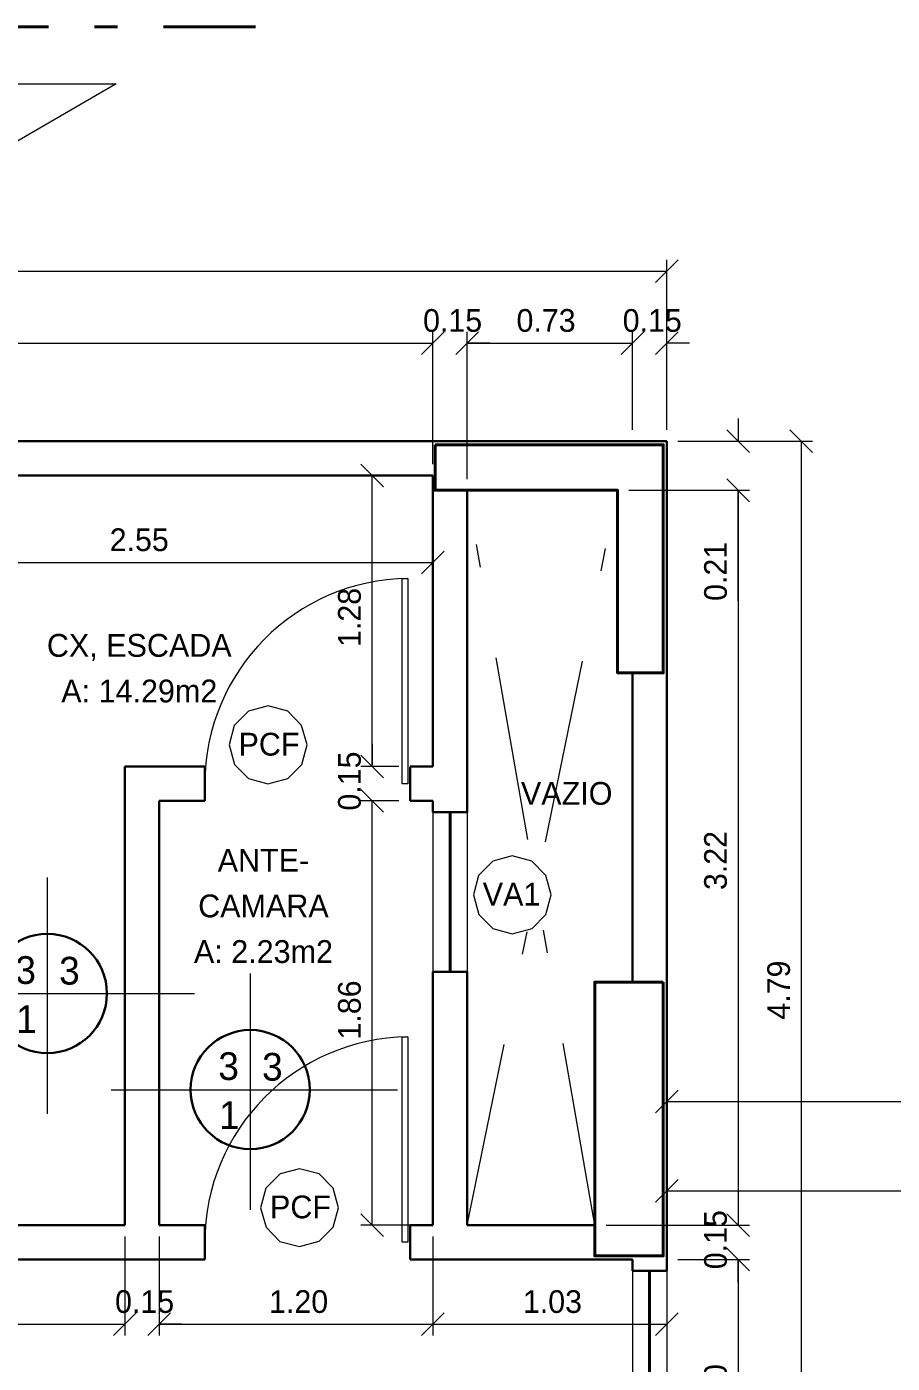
# Model space of a CAD drawing. Header units: metres. Extents: x 2.9 to 62.3, y 8 to 50.1.
# Drawn here: x 30.92 to 34.71, y 22.68 to 28.54 of the extents above; entities that cross this region are included whole.
import ezdxf
from ezdxf.enums import TextEntityAlignment as Align

# ---------------------------------------------------------------- set-up
doc = ezdxf.new("R2010")
doc.units = ezdxf.units.M
doc.header["$MEASUREMENT"] = 0
doc.linetypes.add('DGN Style 2', pattern=[1.009767, 0.60586, -0.403907])
doc.linetypes.add('DGN Style 4', pattern=[1.616637, 0.807814, -0.403907, 0.00101, -0.403907])
doc.layers.get('Defpoints').update_dxf_attribs({"lineweight": 0})
for name, color, linetype, lineweight in [('00-EDIFICACOES TÉRREO', 7, 'Continuous', 0), ('34 - Mobiliário', 7, 'Continuous', 0), ('CORNIJAS_VAR NA PLANTA PTIPO 1', 7, 'Continuous', 0), ('Cotas', 13, 'Continuous', 0), ('Level 11-1', 7, 'Continuous', 0), ('Level 12', 7, 'Continuous', 0), ('Level 24-1', 7, 'Continuous', 0), ('Level 3', 7, 'Continuous', 0), ('Level 45', 7, 'Continuous', 0)]:
    doc.layers.add(name, color=color, linetype=linetype, lineweight=lineweight)
doc.styles.add('Style-INTL_ENGINEERING', font='INTL_ENGINEERING.shx')
doc.dimstyles.get("Standard").update_dxf_attribs({"dimtxt": 0.18, "dimasz": 0.18, "dimexe": 0.18, "dimexo": 0.0625, "dimgap": 0.09, "dimtad": 0, "dimtih": 1, "dimtoh": 1, "dimdec": 4, "dimzin": 1, "dimdsep": 46, "dimtxsty": 'Standard', "dimcen": 0, "dimadec": 0, "dimazin": 0, "dimtfac": 1, "dimtdec": 4, "dimtofl": 0, "dimtmove": 0, "dimatfit": 3, "dimfxl": 0, "dimtolj": 1, "dimtzin": 1, "dimarcsym": 0})

# ---------------------------------------------------------------- blocks, each defined once
blk = doc.blocks.new('*U72')
at = {"layer": '34 - Mobiliário', "color": 7, "linetype": 'Continuous', "lineweight": 40}
blk.add_line((0, 0.55), (0, -0.55), dxfattribs=at)
at = {"layer": 'CORNIJAS_VAR NA PLANTA PTIPO 1', "color": 7, "linetype": 'Continuous', "lineweight": 30}
for p, q in [((-0.075, 0.55), (0.075, 0.55)), ((-0.075, -0.55), (0.075, -0.55))]:
    blk.add_line(p, q, dxfattribs=at)
at = {"layer": 'CORNIJAS_VAR NA PLANTA PTIPO 1', "color": 7, "linetype": 'Continuous', "lineweight": 0}
for p, q in [((-0.075, 0.55), (-0.075, -0.55)), ((0.075, 0.55), (0.075, -0.55))]:
    blk.add_line(p, q, dxfattribs=at)
blk = doc.blocks.new('_Oblique')
at = {"color": 0, "linetype": 'ByBlock', "lineweight": -2}
blk.add_line((0.5, 0.5), (-0.5, -0.5), dxfattribs=at)
blk = doc.blocks.new('*D226')
at = {"layer": 'Cotas', "color": 2, "linetype": 'Continuous', "lineweight": 0}
for p, q in [((27.2738, 26.7741), (27.2738, 27.5197)), ((33.7253, 26.7741), (33.7253, 27.5197)), ((27.2738, 27.4702), (33.7253, 27.4702))]:
    blk.add_line(p, q, dxfattribs=at)
at = {"layer": 'Defpoints'}
for p in [(30.4995, 27.4702), (33.7253, 27.4702), (27.2738, 26.7246), (33.7253, 26.7246)]:
    blk.add_point(p, dxfattribs=at)
at = {"layer": 'Cotas', "color": 2, "linetype": 'Continuous', "lineweight": 0, "xscale": 0.0995, "yscale": 0.0995, "zscale": 0.0995, "rotation": 180}
blk.add_blockref('_Oblique', (27.2738, 27.4702), dxfattribs=at)
at = {"layer": 'Cotas', "color": 2, "linetype": 'Continuous', "lineweight": 0, "xscale": 0.0995, "yscale": 0.0995, "zscale": 0.0995}
blk.add_blockref('_Oblique', (33.7253, 27.4702), dxfattribs=at)
at = {"layer": 'Cotas', "color": 2, "linetype": 'Continuous', "lineweight": 0, "style": 'Style-INTL_ENGINEERING'}
blk.add_text('6.45', height=0.0995, dxfattribs=at).set_placement((30.355, 27.5694), align=Align.MIDDLE_LEFT)
blk = doc.blocks.new('*D368')
at = {"layer": 'Cotas', "color": 2, "linetype": 'Continuous', "lineweight": 0}
for p, q in [((27.4238, 26.7741), (27.4238, 27.2044)), ((32.7002, 26.6241), (32.7002, 27.2044)), ((27.4238, 27.1549), (32.7002, 27.1549))]:
    blk.add_line(p, q, dxfattribs=at)
at = {"layer": 'Defpoints'}
for p in [(30.062, 27.1549), (32.7002, 27.1549), (27.4238, 26.7246), (32.7002, 26.5746)]:
    blk.add_point(p, dxfattribs=at)
at = {"layer": 'Cotas', "color": 2, "linetype": 'Continuous', "lineweight": 0, "xscale": 0.0995, "yscale": 0.0995, "zscale": 0.0995, "rotation": 180}
blk.add_blockref('_Oblique', (27.4238, 27.1549), dxfattribs=at)
at = {"layer": 'Cotas', "color": 2, "linetype": 'Continuous', "lineweight": 0, "xscale": 0.0995, "yscale": 0.0995, "zscale": 0.0995}
blk.add_blockref('_Oblique', (32.7002, 27.1549), dxfattribs=at)
at = {"layer": 'Cotas', "color": 2, "linetype": 'Continuous', "lineweight": 0, "style": 'Style-INTL_ENGINEERING'}
blk.add_text('5.28', height=0.0995, dxfattribs=at).set_placement((29.9203, 27.2541), align=Align.MIDDLE_LEFT)
blk = doc.blocks.new('*D369')
at = {"layer": 'Cotas', "color": 2, "linetype": 'Continuous', "lineweight": 0}
for p, q in [((32.7002, 26.6241), (32.7002, 27.2044)), ((32.8503, 26.5591), (32.8503, 27.2044)), ((32.6007, 27.1549), (32.7002, 27.1549)), ((32.9498, 27.1549), (32.8503, 27.1549))]:
    blk.add_line(p, q, dxfattribs=at)
at = {"layer": 'Defpoints'}
for p in [(32.7752, 27.1549), (32.8503, 27.1549), (32.7002, 26.5746), (32.8503, 26.5096)]:
    blk.add_point(p, dxfattribs=at)
at = {"layer": 'Cotas', "color": 2, "linetype": 'Continuous', "lineweight": 0, "xscale": 0.0995, "yscale": 0.0995, "zscale": 0.0995}
blk.add_blockref('_Oblique', (32.7002, 27.1549), dxfattribs=at)
at = {"layer": 'Cotas', "color": 2, "linetype": 'Continuous', "lineweight": 0, "xscale": 0.0995, "yscale": 0.0995, "zscale": 0.0995, "rotation": 180}
blk.add_blockref('_Oblique', (32.8503, 27.1549), dxfattribs=at)
at = {"layer": 'Cotas', "color": 2, "linetype": 'Continuous', "lineweight": 0, "style": 'Style-INTL_ENGINEERING'}
blk.add_text('0.15', height=0.0995, dxfattribs=at).set_placement((32.6572, 27.2541), align=Align.MIDDLE_LEFT)
blk = doc.blocks.new('*D370')
at = {"layer": 'Cotas', "color": 2, "linetype": 'Continuous', "lineweight": 0}
for p, q in [((32.8503, 26.5591), (32.8503, 27.2044)), ((33.5753, 26.7741), (33.5753, 27.2044)), ((32.8503, 27.1549), (33.5753, 27.1549))]:
    blk.add_line(p, q, dxfattribs=at)
at = {"layer": 'Defpoints'}
for p in [(33.2128, 27.1549), (33.5753, 27.1549), (33.5753, 26.7246), (32.8503, 26.5096)]:
    blk.add_point(p, dxfattribs=at)
at = {"layer": 'Cotas', "color": 2, "linetype": 'Continuous', "lineweight": 0, "xscale": 0.0995, "yscale": 0.0995, "zscale": 0.0995, "rotation": 180}
blk.add_blockref('_Oblique', (32.8503, 27.1549), dxfattribs=at)
at = {"layer": 'Cotas', "color": 2, "linetype": 'Continuous', "lineweight": 0, "xscale": 0.0995, "yscale": 0.0995, "zscale": 0.0995}
blk.add_blockref('_Oblique', (33.5753, 27.1549), dxfattribs=at)
at = {"layer": 'Cotas', "color": 2, "linetype": 'Continuous', "lineweight": 0, "style": 'Style-INTL_ENGINEERING'}
blk.add_text('0.73', height=0.0995, dxfattribs=at).set_placement((33.0667, 27.2541), align=Align.MIDDLE_LEFT)
blk = doc.blocks.new('*D371')
at = {"layer": 'Cotas', "color": 2, "linetype": 'Continuous', "lineweight": 0}
for p, q in [((33.5753, 26.7741), (33.5753, 27.2044)), ((33.7253, 26.7741), (33.7253, 27.2044)), ((33.4758, 27.1549), (33.5753, 27.1549)), ((33.8248, 27.1549), (33.7253, 27.1549))]:
    blk.add_line(p, q, dxfattribs=at)
at = {"layer": 'Defpoints'}
for p in [(33.6502, 27.1549), (33.7253, 27.1549), (33.5753, 26.7246), (33.7253, 26.7246)]:
    blk.add_point(p, dxfattribs=at)
at = {"layer": 'Cotas', "color": 2, "linetype": 'Continuous', "lineweight": 0, "xscale": 0.0995, "yscale": 0.0995, "zscale": 0.0995}
blk.add_blockref('_Oblique', (33.5753, 27.1549), dxfattribs=at)
at = {"layer": 'Cotas', "color": 2, "linetype": 'Continuous', "lineweight": 0, "xscale": 0.0995, "yscale": 0.0995, "zscale": 0.0995, "rotation": 180}
blk.add_blockref('_Oblique', (33.7253, 27.1549), dxfattribs=at)
at = {"layer": 'Cotas', "color": 2, "linetype": 'Continuous', "lineweight": 0, "style": 'Style-INTL_ENGINEERING'}
blk.add_text('0.15', height=0.0995, dxfattribs=at).set_placement((33.5322, 27.2541), align=Align.MIDDLE_LEFT)
blk = doc.blocks.new('*D228')
at = {"layer": 'Cotas', "color": 2, "linetype": 'Continuous', "lineweight": 0}
for p, q in [((33.7736, 26.7246), (34.3642, 26.7246)), ((34.3147, 26.7246), (34.3147, 21.9391)), ((33.7748, 21.9391), (34.3642, 21.9391))]:
    blk.add_line(p, q, dxfattribs=at)
at = {"layer": 'Defpoints'}
for p in [(33.7241, 26.7246), (34.3147, 24.3318), (33.7253, 21.9391), (34.3147, 21.9391)]:
    blk.add_point(p, dxfattribs=at)
at = {"layer": 'Cotas', "color": 2, "linetype": 'Continuous', "lineweight": 0, "xscale": 0.0995, "yscale": 0.0995, "zscale": 0.0995}
for p, rotation in [((34.3147, 26.7246), 90), ((34.3147, 21.9391), 270)]:
    blk.add_blockref('_Oblique', p, dxfattribs=dict(at, rotation=rotation))
at = {"layer": 'Cotas', "color": 2, "linetype": 'Continuous', "lineweight": 0, "style": 'Style-INTL_ENGINEERING'}
blk.add_text('4.79', height=0.0995, rotation=90, dxfattribs=at).set_placement((34.2155, 24.1897), align=Align.MIDDLE_LEFT)
blk = doc.blocks.new('*D372')
at = {"layer": 'Cotas', "color": 2, "linetype": 'Continuous', "lineweight": 0}
for p, q in [((33.559, 26.5096), (34.0875, 26.5096)), ((34.038, 26.5096), (34.038, 23.289)), ((33.459, 23.289), (34.0875, 23.289))]:
    blk.add_line(p, q, dxfattribs=at)
at = {"layer": 'Defpoints'}
for p in [(33.5095, 26.5096), (34.038, 24.8993), (33.4095, 23.289), (34.038, 23.289)]:
    blk.add_point(p, dxfattribs=at)
at = {"layer": 'Cotas', "color": 2, "linetype": 'Continuous', "lineweight": 0, "xscale": 0.0995, "yscale": 0.0995, "zscale": 0.0995}
for p, rotation in [((34.038, 26.5096), 90), ((34.038, 23.289), 270)]:
    blk.add_blockref('_Oblique', p, dxfattribs=dict(at, rotation=rotation))
at = {"layer": 'Cotas', "color": 2, "linetype": 'Continuous', "lineweight": 0, "style": 'Style-INTL_ENGINEERING'}
blk.add_text('3.22', height=0.0995, rotation=90, dxfattribs=at).set_placement((33.9388, 24.7576), align=Align.MIDDLE_LEFT)
blk = doc.blocks.new('*D373')
at = {"layer": 'Cotas', "color": 2, "linetype": 'Continuous', "lineweight": 0}
for p, q in [((34.038, 23.3885), (34.038, 23.289)), ((33.459, 23.289), (34.0875, 23.289)), ((33.7745, 23.139), (34.0875, 23.139)), ((34.038, 23.0395), (34.038, 23.139))]:
    blk.add_line(p, q, dxfattribs=at)
at = {"layer": 'Defpoints'}
for p in [(33.4095, 23.289), (34.038, 23.214), (33.725, 23.139), (34.038, 23.139)]:
    blk.add_point(p, dxfattribs=at)
at = {"layer": 'Cotas', "color": 2, "linetype": 'Continuous', "lineweight": 0, "xscale": 0.0995, "yscale": 0.0995, "zscale": 0.0995}
for p, rotation in [((34.038, 23.289), 270), ((34.038, 23.139), 90)]:
    blk.add_blockref('_Oblique', p, dxfattribs=dict(at, rotation=rotation))
at = {"layer": 'Cotas', "color": 2, "linetype": 'Continuous', "lineweight": 0, "style": 'Style-INTL_ENGINEERING'}
blk.add_text('0.15', height=0.0995, rotation=90, dxfattribs=at).set_placement((33.9388, 23.096), align=Align.MIDDLE_LEFT)
blk = doc.blocks.new('*D374')
at = {"layer": 'Cotas', "color": 2, "linetype": 'Continuous', "lineweight": 0}
for p, q in [((33.7745, 23.139), (34.0875, 23.139)), ((34.038, 23.139), (34.038, 21.9391)), ((33.7748, 21.9391), (34.0875, 21.9391))]:
    blk.add_line(p, q, dxfattribs=at)
at = {"layer": 'Defpoints'}
for p in [(33.725, 23.139), (34.038, 22.5391), (33.7253, 21.9391), (34.038, 21.9391)]:
    blk.add_point(p, dxfattribs=at)
at = {"layer": 'Cotas', "color": 2, "linetype": 'Continuous', "lineweight": 0, "xscale": 0.0995, "yscale": 0.0995, "zscale": 0.0995}
for p, rotation in [((34.038, 23.139), 90), ((34.038, 21.9391), 270)]:
    blk.add_blockref('_Oblique', p, dxfattribs=dict(at, rotation=rotation))
at = {"layer": 'Cotas', "color": 2, "linetype": 'Continuous', "lineweight": 0, "style": 'Style-INTL_ENGINEERING'}
blk.add_text('1.20', height=0.0995, rotation=90, dxfattribs=at).set_placement((33.9388, 22.421), align=Align.MIDDLE_LEFT)
blk = doc.blocks.new('*D229')
at = {"layer": 'Cotas', "color": 2, "linetype": 'Continuous', "lineweight": 0}
for p, q in [((34.038, 26.8241), (34.038, 26.7246)), ((33.7736, 26.7246), (34.0875, 26.7246)), ((33.559, 26.5096), (34.0875, 26.5096)), ((34.038, 26.025), (34.038, 26.5096))]:
    blk.add_line(p, q, dxfattribs=at)
at = {"layer": 'Defpoints'}
for p in [(33.7241, 26.7246), (33.5095, 26.5096), (34.038, 26.5096), (34.038, 26.1431)]:
    blk.add_point(p, dxfattribs=at)
at = {"layer": 'Cotas', "color": 2, "linetype": 'Continuous', "lineweight": 0, "xscale": 0.0995, "yscale": 0.0995, "zscale": 0.0995}
for p, rotation in [((34.038, 26.7246), 270), ((34.038, 26.5096), 90)]:
    blk.add_blockref('_Oblique', p, dxfattribs=dict(at, rotation=rotation))
at = {"layer": 'Cotas', "color": 2, "linetype": 'Continuous', "lineweight": 0, "style": 'Style-INTL_ENGINEERING'}
blk.add_text('0.21', height=0.0995, rotation=90, dxfattribs=at).set_placement((33.9388, 26.025), align=Align.MIDDLE_LEFT)
blk = doc.blocks.new('*D377')
at = {"layer": 'Cotas', "color": 2, "linetype": 'Continuous', "lineweight": 0}
for p, q in [((30.1503, 26.5251), (30.1503, 26.1443)), ((32.7002, 26.5251), (32.7002, 26.1443)), ((30.1503, 26.1938), (32.7002, 26.1938))]:
    blk.add_line(p, q, dxfattribs=at)
at = {"layer": 'Defpoints'}
for p in [(30.1503, 26.5746), (32.7002, 26.5746), (31.4253, 26.1938), (32.7002, 26.1938)]:
    blk.add_point(p, dxfattribs=at)
at = {"layer": 'Cotas', "color": 2, "linetype": 'Continuous', "lineweight": 0, "xscale": 0.0995, "yscale": 0.0995, "zscale": 0.0995, "rotation": 180}
blk.add_blockref('_Oblique', (30.1503, 26.1938), dxfattribs=at)
at = {"layer": 'Cotas', "color": 2, "linetype": 'Continuous', "lineweight": 0, "xscale": 0.0995, "yscale": 0.0995, "zscale": 0.0995}
blk.add_blockref('_Oblique', (32.7002, 26.1938), dxfattribs=at)
at = {"layer": 'Cotas', "color": 2, "linetype": 'Continuous', "lineweight": 0, "style": 'Style-INTL_ENGINEERING'}
blk.add_text('2.55', height=0.0995, dxfattribs=at).set_placement((31.2835, 26.2931), align=Align.MIDDLE_LEFT)
blk = doc.blocks.new('*D378')
at = {"layer": 'Cotas', "color": 2, "linetype": 'Continuous', "lineweight": 0}
for p, q in [((31.3503, 23.2395), (31.3503, 22.8055)), ((31.5003, 23.2395), (31.5003, 22.8055)), ((31.2508, 22.855), (31.3503, 22.855)), ((31.5998, 22.855), (31.5003, 22.855))]:
    blk.add_line(p, q, dxfattribs=at)
at = {"layer": 'Defpoints'}
for p in [(31.3503, 23.289), (31.5003, 23.289), (31.4252, 22.855), (31.5003, 22.855)]:
    blk.add_point(p, dxfattribs=at)
at = {"layer": 'Cotas', "color": 2, "linetype": 'Continuous', "lineweight": 0, "xscale": 0.0995, "yscale": 0.0995, "zscale": 0.0995}
blk.add_blockref('_Oblique', (31.3503, 22.855), dxfattribs=at)
at = {"layer": 'Cotas', "color": 2, "linetype": 'Continuous', "lineweight": 0, "xscale": 0.0995, "yscale": 0.0995, "zscale": 0.0995, "rotation": 180}
blk.add_blockref('_Oblique', (31.5003, 22.855), dxfattribs=at)
at = {"layer": 'Cotas', "color": 2, "linetype": 'Continuous', "lineweight": 0, "style": 'Style-INTL_ENGINEERING'}
blk.add_text('0.15', height=0.0995, dxfattribs=at).set_placement((31.3072, 22.9542), align=Align.MIDDLE_LEFT)
blk = doc.blocks.new('*D379')
at = {"layer": 'Cotas', "color": 2, "linetype": 'Continuous', "lineweight": 0}
for p, q in [((31.5003, 23.2395), (31.5003, 22.8055)), ((32.7002, 23.2395), (32.7002, 22.8055)), ((31.5003, 22.855), (32.7002, 22.855))]:
    blk.add_line(p, q, dxfattribs=at)
at = {"layer": 'Defpoints'}
for p in [(31.5003, 23.289), (32.7002, 23.289), (32.1003, 22.855), (32.7002, 22.855)]:
    blk.add_point(p, dxfattribs=at)
at = {"layer": 'Cotas', "color": 2, "linetype": 'Continuous', "lineweight": 0, "xscale": 0.0995, "yscale": 0.0995, "zscale": 0.0995, "rotation": 180}
blk.add_blockref('_Oblique', (31.5003, 22.855), dxfattribs=at)
at = {"layer": 'Cotas', "color": 2, "linetype": 'Continuous', "lineweight": 0, "xscale": 0.0995, "yscale": 0.0995, "zscale": 0.0995}
blk.add_blockref('_Oblique', (32.7002, 22.855), dxfattribs=at)
at = {"layer": 'Cotas', "color": 2, "linetype": 'Continuous', "lineweight": 0, "style": 'Style-INTL_ENGINEERING'}
blk.add_text('1.20', height=0.0995, dxfattribs=at).set_placement((31.9822, 22.9542), align=Align.MIDDLE_LEFT)
blk = doc.blocks.new('*D380')
at = {"layer": 'Cotas', "color": 2, "linetype": 'Continuous', "lineweight": 0}
for p, q in [((32.7002, 23.2395), (32.7002, 22.8055)), ((33.7253, 23.0877), (33.7253, 22.8055)), ((32.7002, 22.855), (33.7253, 22.855))]:
    blk.add_line(p, q, dxfattribs=at)
at = {"layer": 'Defpoints'}
for p in [(32.7002, 23.289), (33.7253, 23.1372), (33.2128, 22.855), (33.7253, 22.855)]:
    blk.add_point(p, dxfattribs=at)
at = {"layer": 'Cotas', "color": 2, "linetype": 'Continuous', "lineweight": 0, "xscale": 0.0995, "yscale": 0.0995, "zscale": 0.0995, "rotation": 180}
blk.add_blockref('_Oblique', (32.7002, 22.855), dxfattribs=at)
at = {"layer": 'Cotas', "color": 2, "linetype": 'Continuous', "lineweight": 0, "xscale": 0.0995, "yscale": 0.0995, "zscale": 0.0995}
blk.add_blockref('_Oblique', (33.7253, 22.855), dxfattribs=at)
at = {"layer": 'Cotas', "color": 2, "linetype": 'Continuous', "lineweight": 0, "style": 'Style-INTL_ENGINEERING'}
blk.add_text('1.03', height=0.0995, dxfattribs=at).set_placement((33.0947, 22.9542), align=Align.MIDDLE_LEFT)
blk = doc.blocks.new('*D231')
at = {"layer": 'Cotas', "color": 2, "linetype": 'Continuous', "lineweight": 0}
for p, q in [((31.3503, 23.2395), (31.3503, 22.8055)), ((27.4235, 23.0895), (27.4235, 22.8055)), ((27.4235, 22.855), (31.3503, 22.855))]:
    blk.add_line(p, q, dxfattribs=at)
at = {"layer": 'Defpoints'}
for p in [(31.3503, 23.289), (27.4235, 23.139), (29.3869, 22.855), (31.3503, 22.855)]:
    blk.add_point(p, dxfattribs=at)
at = {"layer": 'Cotas', "color": 2, "linetype": 'Continuous', "lineweight": 0, "xscale": 0.0995, "yscale": 0.0995, "zscale": 0.0995, "rotation": 180}
blk.add_blockref('_Oblique', (27.4235, 22.855), dxfattribs=at)
at = {"layer": 'Cotas', "color": 2, "linetype": 'Continuous', "lineweight": 0, "xscale": 0.0995, "yscale": 0.0995, "zscale": 0.0995}
blk.add_blockref('_Oblique', (31.3503, 22.855), dxfattribs=at)
at = {"layer": 'Cotas', "color": 2, "linetype": 'Continuous', "lineweight": 0, "style": 'Style-INTL_ENGINEERING'}
blk.add_text('3.93', height=0.0995, dxfattribs=at).set_placement((29.2447, 22.9542), align=Align.MIDDLE_LEFT)
blk = doc.blocks.new('*D381')
at = {"layer": 'Cotas', "color": 2, "linetype": 'Continuous', "lineweight": 0}
for p, q in [((32.4334, 25.3985), (32.4334, 25.299)), ((32.5508, 25.299), (32.3839, 25.299)), ((32.5508, 25.149), (32.3839, 25.149)), ((32.4334, 25.0495), (32.4334, 25.149))]:
    blk.add_line(p, q, dxfattribs=at)
at = {"layer": 'Defpoints'}
for p in [(32.4334, 25.299), (32.6003, 25.299), (32.4334, 25.224), (32.6003, 25.149)]:
    blk.add_point(p, dxfattribs=at)
at = {"layer": 'Cotas', "color": 2, "linetype": 'Continuous', "lineweight": 0, "xscale": 0.0995, "yscale": 0.0995, "zscale": 0.0995}
for p, rotation in [((32.4334, 25.299), 270), ((32.4334, 25.149), 90)]:
    blk.add_blockref('_Oblique', p, dxfattribs=dict(at, rotation=rotation))
at = {"layer": 'Cotas', "color": 2, "linetype": 'Continuous', "lineweight": 0, "style": 'Style-INTL_ENGINEERING'}
blk.add_text('0.15', height=0.0995, rotation=90, dxfattribs=at).set_placement((32.3342, 25.106), align=Align.MIDDLE_LEFT)
blk = doc.blocks.new('*D382')
at = {"layer": 'Cotas', "color": 2, "linetype": 'Continuous', "lineweight": 0}
for p, q in [((32.6508, 26.5746), (32.3839, 26.5746)), ((32.4334, 25.299), (32.4334, 26.5746)), ((32.5508, 25.299), (32.3839, 25.299))]:
    blk.add_line(p, q, dxfattribs=at)
at = {"layer": 'Defpoints'}
for p in [(32.4334, 26.5746), (32.7002, 26.5746), (32.4334, 25.9368), (32.6003, 25.299)]:
    blk.add_point(p, dxfattribs=at)
at = {"layer": 'Cotas', "color": 2, "linetype": 'Continuous', "lineweight": 0, "xscale": 0.0995, "yscale": 0.0995, "zscale": 0.0995}
for p, rotation in [((32.4334, 26.5746), 90), ((32.4334, 25.299), 270)]:
    blk.add_blockref('_Oblique', p, dxfattribs=dict(at, rotation=rotation))
at = {"layer": 'Cotas', "color": 2, "linetype": 'Continuous', "lineweight": 0, "style": 'Style-INTL_ENGINEERING'}
blk.add_text('1.28', height=0.0995, rotation=90, dxfattribs=at).set_placement((32.3342, 25.8231), align=Align.MIDDLE_LEFT)
blk = doc.blocks.new('*D232')
at = {"layer": 'Cotas', "color": 2, "linetype": 'Continuous', "lineweight": 0}
for p, q in [((32.5508, 25.149), (32.3839, 25.149)), ((32.4334, 23.289), (32.4334, 25.149)), ((32.6508, 23.289), (32.3839, 23.289))]:
    blk.add_line(p, q, dxfattribs=at)
at = {"layer": 'Defpoints'}
for p in [(32.4334, 25.149), (32.6003, 25.149), (32.4334, 24.219), (32.7002, 23.289)]:
    blk.add_point(p, dxfattribs=at)
at = {"layer": 'Cotas', "color": 2, "linetype": 'Continuous', "lineweight": 0, "xscale": 0.0995, "yscale": 0.0995, "zscale": 0.0995}
for p, rotation in [((32.4334, 25.149), 90), ((32.4334, 23.289), 270)]:
    blk.add_blockref('_Oblique', p, dxfattribs=dict(at, rotation=rotation))
at = {"layer": 'Cotas', "color": 2, "linetype": 'Continuous', "lineweight": 0, "style": 'Style-INTL_ENGINEERING'}
blk.add_text('1.86', height=0.0995, rotation=90, dxfattribs=at).set_placement((32.3342, 24.1026), align=Align.MIDDLE_LEFT)
blk = doc.blocks.new('*D234')
at = {"layer": 'Cotas', "color": 2, "linetype": 'Continuous', "lineweight": 0}
for p, q in [((27.4235, 21.9886), (27.4235, 22.6349)), ((33.5753, 22.0385), (33.5753, 22.6349)), ((27.4235, 22.5854), (33.5753, 22.5854))]:
    blk.add_line(p, q, dxfattribs=at)
at = {"layer": 'Defpoints'}
for p in [(30.4994, 22.5854), (33.5753, 22.5854), (33.5753, 21.989), (27.4235, 21.9391)]:
    blk.add_point(p, dxfattribs=at)
at = {"layer": 'Cotas', "color": 2, "linetype": 'Continuous', "lineweight": 0, "xscale": 0.0995, "yscale": 0.0995, "zscale": 0.0995, "rotation": 180}
blk.add_blockref('_Oblique', (27.4235, 22.5854), dxfattribs=at)
at = {"layer": 'Cotas', "color": 2, "linetype": 'Continuous', "lineweight": 0, "xscale": 0.0995, "yscale": 0.0995, "zscale": 0.0995}
blk.add_blockref('_Oblique', (33.5753, 22.5854), dxfattribs=at)
at = {"layer": 'Cotas', "color": 2, "linetype": 'Continuous', "lineweight": 0, "style": 'Style-INTL_ENGINEERING'}
blk.add_text('6.15', height=0.0995, dxfattribs=at).set_placement((30.3829, 22.6847), align=Align.MIDDLE_LEFT)
blk = doc.blocks.new('*D243')
at = {"layer": 'Cotas', "color": 2, "linetype": 'Continuous', "lineweight": 0}
for p, q in [((33.7253, 23.1867), (33.7253, 23.4886)), ((33.7253, 23.4391), (38.0346, 23.4391)), ((38.0346, 22.7385), (38.0346, 23.4886))]:
    blk.add_line(p, q, dxfattribs=at)
at = {"layer": 'Defpoints'}
for p in [(35.8799, 23.4391), (38.0346, 23.4391), (33.7253, 23.1372), (38.0346, 22.689)]:
    blk.add_point(p, dxfattribs=at)
at = {"layer": 'Cotas', "color": 2, "linetype": 'Continuous', "lineweight": 0, "xscale": 0.0995, "yscale": 0.0995, "zscale": 0.0995, "rotation": 180}
blk.add_blockref('_Oblique', (33.7253, 23.4391), dxfattribs=at)
at = {"layer": 'Cotas', "color": 2, "linetype": 'Continuous', "lineweight": 0, "xscale": 0.0995, "yscale": 0.0995, "zscale": 0.0995}
blk.add_blockref('_Oblique', (38.0346, 23.4391), dxfattribs=at)
at = {"layer": 'Cotas', "color": 2, "linetype": 'Continuous', "lineweight": 0, "style": 'Style-INTL_ENGINEERING'}
blk.add_text('4.31', height=0.0995, dxfattribs=at).set_placement((35.7662, 23.5384), align=Align.MIDDLE_LEFT)
blk = doc.blocks.new('*D244')
at = {"layer": 'Cotas', "color": 2, "linetype": 'Continuous', "lineweight": 0}
for p, q in [((33.7253, 23.1867), (33.7253, 23.8808)), ((46.8646, 22.7385), (46.8646, 23.8808)), ((33.7253, 23.8313), (46.8646, 23.8313))]:
    blk.add_line(p, q, dxfattribs=at)
at = {"layer": 'Defpoints'}
for p in [(40.2949, 23.8313), (46.8646, 23.8313), (33.7253, 23.1372), (46.8646, 22.689)]:
    blk.add_point(p, dxfattribs=at)
at = {"layer": 'Cotas', "color": 2, "linetype": 'Continuous', "lineweight": 0, "xscale": 0.0995, "yscale": 0.0995, "zscale": 0.0995, "rotation": 180}
blk.add_blockref('_Oblique', (33.7253, 23.8313), dxfattribs=at)
at = {"layer": 'Cotas', "color": 2, "linetype": 'Continuous', "lineweight": 0, "xscale": 0.0995, "yscale": 0.0995, "zscale": 0.0995}
blk.add_blockref('_Oblique', (46.8646, 23.8313), dxfattribs=at)
at = {"layer": 'Cotas', "color": 2, "linetype": 'Continuous', "lineweight": 0, "style": 'Style-INTL_ENGINEERING'}
blk.add_text('13.14', height=0.0995, dxfattribs=at).set_placement((40.1646, 23.9306), align=Align.MIDDLE_LEFT)
blk = doc.blocks.new('*U145')
at = {"layer": '00-EDIFICACOES TÉRREO', "color": 4, "linetype": 'Continuous', "lineweight": 0, "flags": 128}
blk.add_lwpolyline([(0.00342, 0), (0.00294, 0.00172), (0.00172, 0.00296), (0, 0.00342), (-0.00171, 0.00296), (-0.00296, 0.00172), (-0.00341, 0), (-0.00294, -0.00171), (-0.00172, -0.00295), (-0.00001, -0.00341), (0.00173, -0.00294), (0.00295, -0.00171)], close=True, dxfattribs=at)
at = {"layer": '00-EDIFICACOES TÉRREO', "color": 4, "linetype": 'Continuous', "lineweight": 0, "style": 'Style-INTL_ENGINEERING'}
blk.add_text('PCF', height=0.001999, rotation=359.9999, dxfattribs=at).set_placement((-0.00259, -0.00093))
blk = doc.blocks.new('*U146')
at = {"layer": '00-EDIFICACOES TÉRREO', "color": 4, "linetype": 'Continuous', "lineweight": 0, "flags": 128}
blk.add_lwpolyline([(0.00342, 0), (0.00294, 0.00172), (0.00172, 0.00296), (0, 0.00342), (-0.00171, 0.00296), (-0.00296, 0.00172), (-0.00341, 0), (-0.00294, -0.00171), (-0.00172, -0.00295), (-0.00001, -0.00341), (0.00173, -0.00294), (0.00295, -0.00171)], close=True, dxfattribs=at)
at = {"layer": '00-EDIFICACOES TÉRREO', "color": 4, "linetype": 'Continuous', "lineweight": 0, "style": 'Style-INTL_ENGINEERING'}
blk.add_text('VA1', height=0.001999, rotation=359.9999, dxfattribs=at).set_placement((-0.00259, -0.00093))
blk = doc.blocks.new('INDESP')
at = {"layer": 'Level 3', "color": 131, "linetype": 'Continuous', "lineweight": 0}
for p, q in [((0.01506, -0.01302), (0.01507, 0.01257)), ((0.00001, 0), (0.03099, 0))]:
    blk.add_line(p, q, dxfattribs=at)
at = {"layer": 'Level 3', "color": 131, "linetype": 'Continuous', "lineweight": 13}
blk.add_line((0.0221, 0), (0.02213, 0.00002), dxfattribs=at)
at = {"layer": 'Level 3', "color": 131, "linetype": 'Continuous', "lineweight": 30}
blk.add_circle((0.01505, 0.00001), 0.00645, dxfattribs=at)
at = {"layer": 'Level 3', "color": 131, "linetype": 'Continuous', "lineweight": 30, "style": 'Style-INTL_ENGINEERING'}
for s, p in [('3', (0.01159, 0.00105)), ('3', (0.01633, 0.00098)), ('1', (0.01167, -0.00425))]:
    blk.add_text(s, height=0.003, rotation=0, dxfattribs=at).set_placement(p)
blk = doc.blocks.new('*U160')
at = {"layer": 'Level 3', "color": 2, "linetype": 'DGN Style 4', "lineweight": 40}
blk.add_line((-0.729, -2.874), (-0.729, 2.873), dxfattribs=at)
at = {"layer": 'Level 3', "color": 2, "linetype": 'Continuous', "lineweight": 13, "extrusion": (0, 0, -1), "flags": 128}
blk.add_lwpolyline([(0.228, 1.65), (0.228, -1.651), (-0.726, -0.002)], close=True, dxfattribs=at)
at = {"layer": 'Level 3', "color": 2, "linetype": 'Continuous', "lineweight": 30, "extrusion": (0, 0, -1), "style": 'Style-INTL_ENGINEERING'}
blk.add_text('F-4', height=0.3001, rotation=269.9993, dxfattribs=at).set_placement((-0.194, -0.038), align=Align.MIDDLE_CENTER)
at = {"layer": 'Level 3', "color": 2, "linetype": 'Continuous', "lineweight": 13, "extrusion": (0, 0, -1), "style": 'Style-INTL_ENGINEERING'}
blk.add_text('12', height=0.2, rotation=269.9993, dxfattribs=at).set_placement((0.448, -0.03), align=Align.MIDDLE_CENTER)
blk = doc.blocks.new('PCF')
at = {"color": 7, "linetype": 'Continuous', "lineweight": 13}
for p, q in [((32.5652, 25.224), (32.5653, 26.1241)), ((32.5653, 26.1241), (32.5902, 26.124)), ((32.5902, 26.124), (32.5902, 25.2241)), ((32.5902, 25.2241), (32.5652, 25.224))]:
    blk.add_line(p, q, dxfattribs=at)
at = {"color": 7, "linetype": 'Continuous', "lineweight": 30}
for p, q in [((31.7002, 25.149), (31.7003, 25.2991)), ((32.6003, 25.149), (32.6003, 25.2991))]:
    blk.add_line(p, q, dxfattribs=at)
at = {"color": 7, "linetype": 'Continuous', "lineweight": 13}
blk.add_arc((32.6003, 25.224), 0.9, 90.63791, 180, dxfattribs=at)
blk = doc.blocks.new('J140B')
at = {"color": 7, "linetype": 'Continuous', "lineweight": 30}
for p, q in [((0, 0), (0, 0.15)), ((0.7, 0), (0.7, 0.15))]:
    blk.add_line(p, q, dxfattribs=at)
at = {"color": 7, "linetype": 'Continuous', "lineweight": 0}
for p, q in [((0, 0.15), (0.7, 0.15)), ((0, 0), (0.7, 0))]:
    blk.add_line(p, q, dxfattribs=at)
at = {"color": 7, "linetype": 'Continuous', "lineweight": 40}
blk.add_line((0, 0.075), (0.7, 0.075), dxfattribs=at)

msp = doc.modelspace()

# ---------------------------------------------------------------- linework, layer by layer
at = {"layer": 'CORNIJAS_VAR NA PLANTA PTIPO 1', "color": 7, "linetype": 'Continuous', "lineweight": 30, "flags": 128}
msp.add_lwpolyline([(33.7253, 23.0891), (33.7253, 23.139)], dxfattribs=at)
at = {"layer": 'Level 11-1', "color": 7, "linetype": 'Continuous', "lineweight": 30}
msp.add_line((33.5753, 23.139), (33.5753, 23.0891), dxfattribs=at)
at = {"layer": 'Level 24-1', "color": 7, "linetype": 'DGN Style 2', "lineweight": 0, "flags": 128}
msp.add_lwpolyline([(33.7253, 21.9391), (38.0346, 21.939), (38.0346, 22.689), (46.8646, 22.689), (46.8646, 21.289), (50.6245, 21.289), (50.6245, 14.579), (49.9246, 14.579), (49.9246, 14.079), (49.3745, 13.529), (39.8467, 13.529), (39.2267, 12.909), (31.9114, 12.909), (31.6938, 13.1263), (29.3053, 13.1263), (29.0877, 12.909), (21.7724, 12.909), (21.1524, 13.529), (11.6245, 13.529), (11.0746, 14.079), (11.0746, 14.579), (10.3745, 14.579), (10.3745, 21.289), (14.1346, 21.289), (14.1346, 22.689), (22.9645, 22.689), (22.9645, 21.939), (27.2738, 21.939), (27.2738, 26.7246), (33.7241, 26.7246), (33.7253, 21.9391)], dxfattribs=at)
at = {"layer": 'Level 45', "color": 7, "linetype": 'Continuous', "lineweight": 30}
for p, q in [((30.7495, 26.7246), (33.7253, 26.7246)), ((30.7495, 26.5746), (32.7002, 26.5746)), ((32.7002, 25.299), (32.7002, 26.5746)), ((32.8503, 25.099), (32.8503, 26.5096)), ((33.5753, 25.7096), (33.5753, 24.3546)), ((31.3503, 25.299), (31.7003, 25.299)), ((31.3503, 23.289), (31.3503, 25.299)), ((32.6003, 25.299), (32.7002, 25.299)), ((31.5003, 23.289), (31.5003, 25.149)), ((31.5003, 25.149), (31.7002, 25.149)), ((32.6003, 25.149), (32.7002, 25.149)), ((32.7002, 25.099), (32.7002, 25.149)), ((32.7002, 23.289), (32.7002, 24.399)), ((32.8503, 23.289), (32.8503, 24.399)), ((31.3503, 23.289), (27.6045, 23.289)), ((31.5003, 23.289), (31.7003, 23.289)), ((32.6003, 23.289), (32.7002, 23.289)), ((32.8503, 23.289), (33.4095, 23.289)), ((27.4238, 23.139), (31.7002, 23.139)), ((32.6003, 23.139), (33.5753, 23.139))]:
    msp.add_line(p, q, dxfattribs=at)
at = {"layer": 'Level 45', "color": 253, "linetype": 'DGN Style 4', "lineweight": 0}
for p, q in [((33.4095, 23.289), (32.8503, 26.5096)), ((32.8503, 23.289), (33.5095, 26.5096))]:
    msp.add_line(p, q, dxfattribs=at)
at = {"layer": 'Level 45', "color": 7, "linetype": 'Continuous', "lineweight": 30, "flags": 128}
msp.add_lwpolyline([(33.7253, 23.1372), (33.7253, 26.7246)], dxfattribs=at)
at = {"layer": 'Level 45', "color": 21, "linetype": 'Continuous', "lineweight": 40, "flags": 128}
for points in [[(32.7095, 26.7096), (33.7095, 26.7096), (33.7095, 25.7096), (33.5095, 25.7096), (33.5095, 26.5096), (32.7095, 26.5096)], [(33.7095, 24.3546), (33.4095, 24.3546), (33.4095, 23.1546), (33.7095, 23.1546)]]:
    msp.add_lwpolyline(points, close=True, dxfattribs=at)

# ---------------------------------------------------------------- block references
at = {"layer": '00-EDIFICACOES TÉRREO', "color": 4, "linetype": 'Continuous', "lineweight": 0, "xscale": 50.00000000487893, "yscale": 50.00000000487893, "zscale": 50.00000000487893, "rotation": 0.0008004141529982}
for name, p in [('*U145', (31.9778, 25.3935)), ('*U146', (33.0482, 24.7362)), ('*U145', (32.1157, 23.3655))]:
    msp.add_blockref(name, p, dxfattribs=at)
at = {"layer": 'CORNIJAS_VAR NA PLANTA PTIPO 1', "color": 7, "linetype": 'Continuous', "lineweight": 30}
msp.add_blockref('*U72', (33.6503, 22.5391), dxfattribs=at)
at = {"layer": 'Level 3', "color": 2, "linetype": 'Continuous', "lineweight": 13, "extrusion": (0, 0, -1), "xscale": 0.4998882411011977, "yscale": 0.4998882411011977, "zscale": 0.4998882411011977, "rotation": 270}
msp.add_blockref('*U160', (-30.4866, 28.1769), dxfattribs=at)
at = {"layer": 'Level 3', "color": 131, "linetype": 'Continuous', "lineweight": 30, "xscale": 40.50002794240174, "yscale": 40.50002794240174, "zscale": 40.50002794240174, "rotation": 0.0006587766262007}
for p in [(30.4005, 24.3038), (31.2901, 23.8828)]:
    msp.add_blockref('INDESP', p, dxfattribs=at)
at = {"layer": 'Level 45', "color": 41, "linetype": 'Continuous', "lineweight": 13}
for p in [(0, -0.0007), (0, -2.01)]:
    msp.add_blockref('PCF', p, dxfattribs=at)
at = {"layer": 'Level 45', "color": 7, "linetype": 'Continuous', "lineweight": 30, "xscale": 0.9999953433792164, "yscale": 0.9999953433792164, "rotation": 270}
msp.add_blockref('J140B', (32.7002, 25.099), dxfattribs=at)

# ---------------------------------------------------------------- texts
at = {"layer": 'Level 12', "color": 2, "linetype": 'Continuous', "lineweight": 13, "char_height": 0.1, "attachment_point": 5, "line_spacing_factor": 1.200006, "style": 'Style-INTL_ENGINEERING'}
for s, insert in [('CX, ESCADA\\PA: 14.29m2\\P', (31.4133, 25.7293)), ('VAZIO\\P', (33.2866, 25.1807)), ('ANTE-\\PCAMARA\\PA: 2.23m2\\P', (31.9575, 24.6875))]:
    msp.add_mtext(s, dxfattribs=dict(at, insert=insert))

# ---------------------------------------------------------------- dimensions: what is measured, and where the dimension line sits
at = {"layer": 'Cotas', "color": 2, "linetype": 'Continuous', "lineweight": 0}
for base, p1, p2, picture, middle in [((33.7253, 27.4702), (27.2738, 26.7246), (33.7253, 26.7246), '*D226', (30.4995, 27.4702)), ((32.7002, 27.1549), (27.4238, 26.7246), (32.7002, 26.5746), '*D368', (30.062, 27.1549)), ((33.57525, 27.1548592138), (32.85025, 26.5096296026), (33.57525, 26.7246292138), '*D370', (33.21275, 27.1548592138)), ((32.7002, 26.1938), (30.1503, 26.5746), (32.7002, 26.5746), '*D377', (31.4253, 26.1938)), ((46.8646, 23.8313), (33.7253, 23.1372), (46.8646, 22.689), '*D244', (40.2949, 23.8313)), ((38.0346, 23.4391), (33.7253, 23.1372), (38.0346, 22.689), '*D243', (35.8799, 23.4391)), ((31.3503, 22.855), (27.4235, 23.139), (31.3503, 23.289), '*D231', (29.3869, 22.855)), ((32.7002, 22.855), (31.5003, 23.289), (32.7002, 23.289), '*D379', (32.1003, 22.855)), ((33.7253, 22.855), (32.7002, 23.289), (33.7253, 23.1372), '*D380', (33.2128, 22.855)), ((33.5753, 22.5854), (27.4235, 21.9391), (33.5753, 21.989), '*D234', (30.4994, 22.5854))]:
    dim = msp.add_linear_dim(base=base, p1=p1, p2=p2, dimstyle='Standard', override={"dimtxt": 0.0995, "dimasz": 0.0995, "dimexe": 0.0495, "dimexo": 0.0495, "dimgap": 0.0495, "dimtad": 1, "dimtih": 0, "dimtoh": 0, "dimdec": 2, "dimzin": 3, "dimtxsty": 'Style-INTL_ENGINEERING', "dimblk": 'Oblique', "dimclre": 2, "dimtdec": 2, "dimatfit": 1, "dimfrac": 2, "dimtolj": 0, "dimtzin": 3, "dimlwe": 0}, dxfattribs=at)
    dim.commit()
    dim.dimension.update_dxf_attribs({"geometry": picture, "text_midpoint": middle})
for base, p1, p2, picture, middle in [((32.8503, 27.1549), (32.7002, 26.5746), (32.8503, 26.5096), '*D369', (32.7752, 27.1549)), ((33.7253, 27.1549), (33.5753, 26.7246), (33.7253, 26.7246), '*D371', (33.6502, 27.1549)), ((31.5003, 22.855), (31.3503, 23.289), (31.5003, 23.289), '*D378', (31.4252, 22.855))]:
    dim = msp.add_linear_dim(base=base, p1=p1, p2=p2, dimstyle='Standard', override={"dimtxt": 0.0995, "dimasz": 0.0995, "dimexe": 0.0495, "dimexo": 0.0495, "dimgap": 0.0495, "dimtad": 1, "dimtih": 0, "dimtoh": 0, "dimdec": 2, "dimzin": 3, "dimtxsty": 'Style-INTL_ENGINEERING', "dimblk": 'Oblique', "dimclre": 2, "dimtdec": 2, "dimatfit": 1, "dimfrac": 2, "dimtolj": 0, "dimtzin": 3, "dimlwe": 0}, dxfattribs=at)
    dim.commit()
    dim.dimension.update_dxf_attribs({"geometry": picture, "text_midpoint": middle, "dimtype": 160})
for base, p1, p2, angle, picture, middle in [((34.038001, 26.50963), (33.724111, 26.724629), (33.509526, 26.50963), 270, '*D229', (34.038001, 26.143072)), ((32.4334, 25.299), (32.6003, 25.149), (32.6003, 25.299), 90, '*D381', (32.4334, 25.224)), ((34.038, 23.139), (33.4095, 23.289), (33.725, 23.139), 270, '*D373', (34.038, 23.214))]:
    dim = msp.add_linear_dim(base=base, p1=p1, p2=p2, angle=angle, dimstyle='Standard', override={"dimtxt": 0.0995, "dimasz": 0.0995, "dimexe": 0.0495, "dimexo": 0.0495, "dimgap": 0.0495, "dimtad": 1, "dimtih": 0, "dimtoh": 0, "dimdec": 2, "dimzin": 3, "dimtxsty": 'Style-INTL_ENGINEERING', "dimblk": 'Oblique', "dimclre": 2, "dimtdec": 2, "dimatfit": 1, "dimfrac": 2, "dimtolj": 0, "dimtzin": 3, "dimlwe": 0}, dxfattribs=at)
    dim.commit()
    dim.dimension.update_dxf_attribs({"geometry": picture, "text_midpoint": middle, "dimtype": 160})
for base, p1, p2, angle, picture, middle in [((34.3147, 21.9391), (33.7241, 26.7246), (33.7253, 21.9391), 270, '*D228', (34.3147, 24.3318)), ((32.4334, 26.5746), (32.6003, 25.299), (32.7002, 26.5746), 90, '*D382', (32.4334, 25.9368)), ((34.038, 23.289), (33.5095, 26.5096), (33.4095, 23.289), 270, '*D372', (34.038, 24.8993)), ((32.4334, 25.149), (32.7002, 23.289), (32.6003, 25.149), 90, '*D232', (32.4334, 24.219)), ((34.038, 21.9391), (33.725, 23.139), (33.7253, 21.9391), 270, '*D374', (34.038, 22.5391))]:
    dim = msp.add_linear_dim(base=base, p1=p1, p2=p2, angle=angle, dimstyle='Standard', override={"dimtxt": 0.0995, "dimasz": 0.0995, "dimexe": 0.0495, "dimexo": 0.0495, "dimgap": 0.0495, "dimtad": 1, "dimtih": 0, "dimtoh": 0, "dimdec": 2, "dimzin": 3, "dimtxsty": 'Style-INTL_ENGINEERING', "dimblk": 'Oblique', "dimclre": 2, "dimtdec": 2, "dimatfit": 1, "dimfrac": 2, "dimtolj": 0, "dimtzin": 3, "dimlwe": 0}, dxfattribs=at)
    dim.commit()
    dim.dimension.update_dxf_attribs({"geometry": picture, "text_midpoint": middle})

doc.saveas('drawing.dxf')
